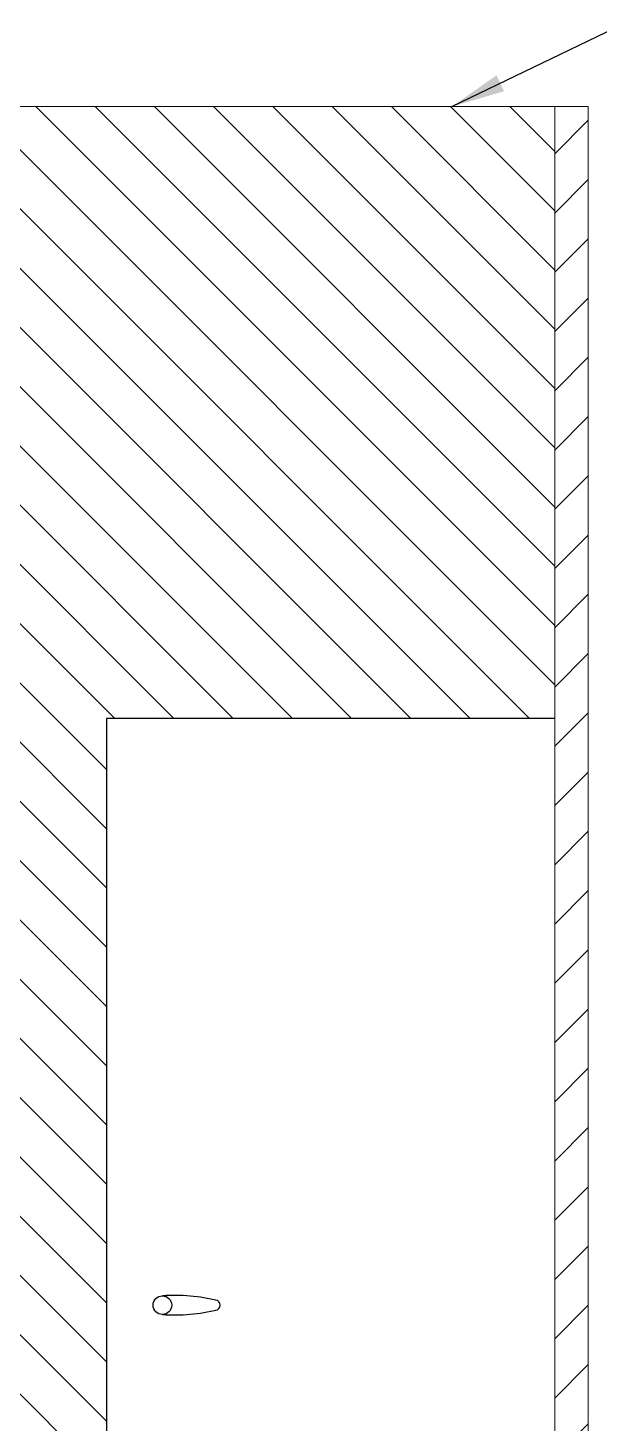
# Model space of a CAD drawing. Header units: millimetres. Extents: x -179594 to 13185, y 0 to 9270.
# Drawn here: x 9985 to 10837, y 3390 to 5472 of the extents above; entities that cross this region are included whole.
import ezdxf

# ---------------------------------------------------------------- set-up
doc = ezdxf.new("R2010")
doc.units = ezdxf.units.MM
doc.header["$MEASUREMENT"] = 0
doc.linetypes.add('HIDDEN', pattern=[9.525, 6.35, -3.175])
doc.layers.get('0').update_dxf_attribs({"lineweight": 25})
for name, color, linetype, lineweight in [('D', 3, 'Continuous', 13), ('H', 2, 'HIDDEN', 15), ('S', 4, 'Continuous', 15)]:
    doc.layers.add(name, color=color, linetype=linetype, lineweight=lineweight)
doc.styles.add('STU25', font='isocp2.shx')
doc.dimstyles.new('STU25$7', dxfattribs={"dimscale": 40, "dimtxt": 2.5, "dimasz": 2, "dimexe": 1.25, "dimexo": 0.625, "dimgap": 1, "dimtad": 0, "dimdec": 4, "dimdsep": 46, "dimtxsty": 'STU25', "dimcen": 2.5, "dimazin": 2, "dimtfac": 1, "dimtdec": 4, "dimtmove": 0, "dimatfit": 3, "dimfxl": 0, "dimtolj": 1, "dimtzin": 0, "dimarcsym": 0})

msp = doc.modelspace()

# ---------------------------------------------------------------- hatches: boundary and pattern name
at = {"layer": 'D'}
h = msp.add_hatch(dxfattribs=at)
h.set_pattern_fill('ANSI31', color=256, scale=500, angle=90, style=0)
h.set_pattern_definition([(135, (27.53, 32.87), (-44.19417, -44.19417), [])])
h.paths.add_polyline_path([(9971.356, 4355.578), (9971.356, 3725.578), (9971.356, 3295.578), (9971.356, 2675.578), (9946.356, 2675.578), (9946.356, 2665.578), (9936.748, 2665.578), (9936.748, 2657.578), (9970.856, 2657.578), (9970.856, 2654.578), (10102.14, 2654.578), (10102.14, 4441.513), (10771.356, 4441.513), (10771.356, 5354.578), (8371.356, 5354.578), (8371.356, 4441.513), (9040.571, 4441.513), (9040.571, 2654.578), (9171.856, 2654.578), (9171.856, 2657.578), (9205.963, 2657.578), (9205.963, 2665.578), (9196.356, 2665.578), (9196.356, 2675.578), (9171.356, 2675.578), (9171.356, 3295.578), (9171.356, 3725.578), (9171.356, 4355.578)])
at = {"layer": 'H', "ltscale": 5}
h = msp.add_hatch(dxfattribs=at)
h.set_pattern_fill('ANSI31', color=256, scale=500, style=0)
h.set_pattern_definition([(45, (226570.927, 23270.51), (-44.194174, 44.194174), [])])
h.paths.add_polyline_path([(10821.356, 2604.578), (10821.356, 5354.578), (10771.356, 5354.578), (10771.356, 2654.578), (8371.356, 2654.578), (8371.356, 5354.578), (8321.356, 5354.578), (8321.356, 2604.578)])
h.paths.add_polyline_path([(10821.356, 5354.578), (10771.356, 5354.578)], flags=16)
h.paths.add_polyline_path([(8321.356, 5354.578), (8371.356, 5354.578)], flags=16)

# ---------------------------------------------------------------- linework, layer by layer
for p, q in [((10102.14, 4441.513), (10102.14, 2654.578)), ((10771.356, 4441.513), (10102.14, 4441.513))]:
    msp.add_line(p, q)
msp.add_circle((10185.763, 3566.412), 13.838)
for centre, radius, start, end in [((10205.393, 3328.529), 252.485, 75.656554, 94.459065), ((10205.393, 3804.294), 252.485, 265.540935, 284.343446), ((10264.78, 3566.412), 7.438, 272.871294, 87.128706)]:
    msp.add_arc(centre, radius, start, end)
at = {"layer": 'S', "linetype": 'Continuous'}
for p, q in [((10821.356, 5354.578), (8371.356, 5354.578)), ((10771.356, 2654.578), (10771.356, 5354.578)), ((10821.356, 5354.578), (10771.356, 5354.578)), ((10821.356, 2604.578), (10821.356, 5354.578))]:
    msp.add_line(p, q, dxfattribs=at)
at = {"layer": 'S'}
for p, q in [((10821.356, 5354.578), (10771.356, 5354.578)), ((10821.356, 5354.578), (10771.356, 5354.578)), ((10771.356, 4654.578), (10771.356, 4664.578))]:
    msp.add_line(p, q, dxfattribs=at)

# ---------------------------------------------------------------- leaders
at = {"layer": 'D'}
msp.add_leader([(10617.907, 5354.578), (10861.367, 5471.925), (11455.416, 5471.925)], dimstyle='STU25$7', override={"dimgap": 1, "dimtad": 0}, dxfattribs=at)

doc.saveas('drawing.dxf')
